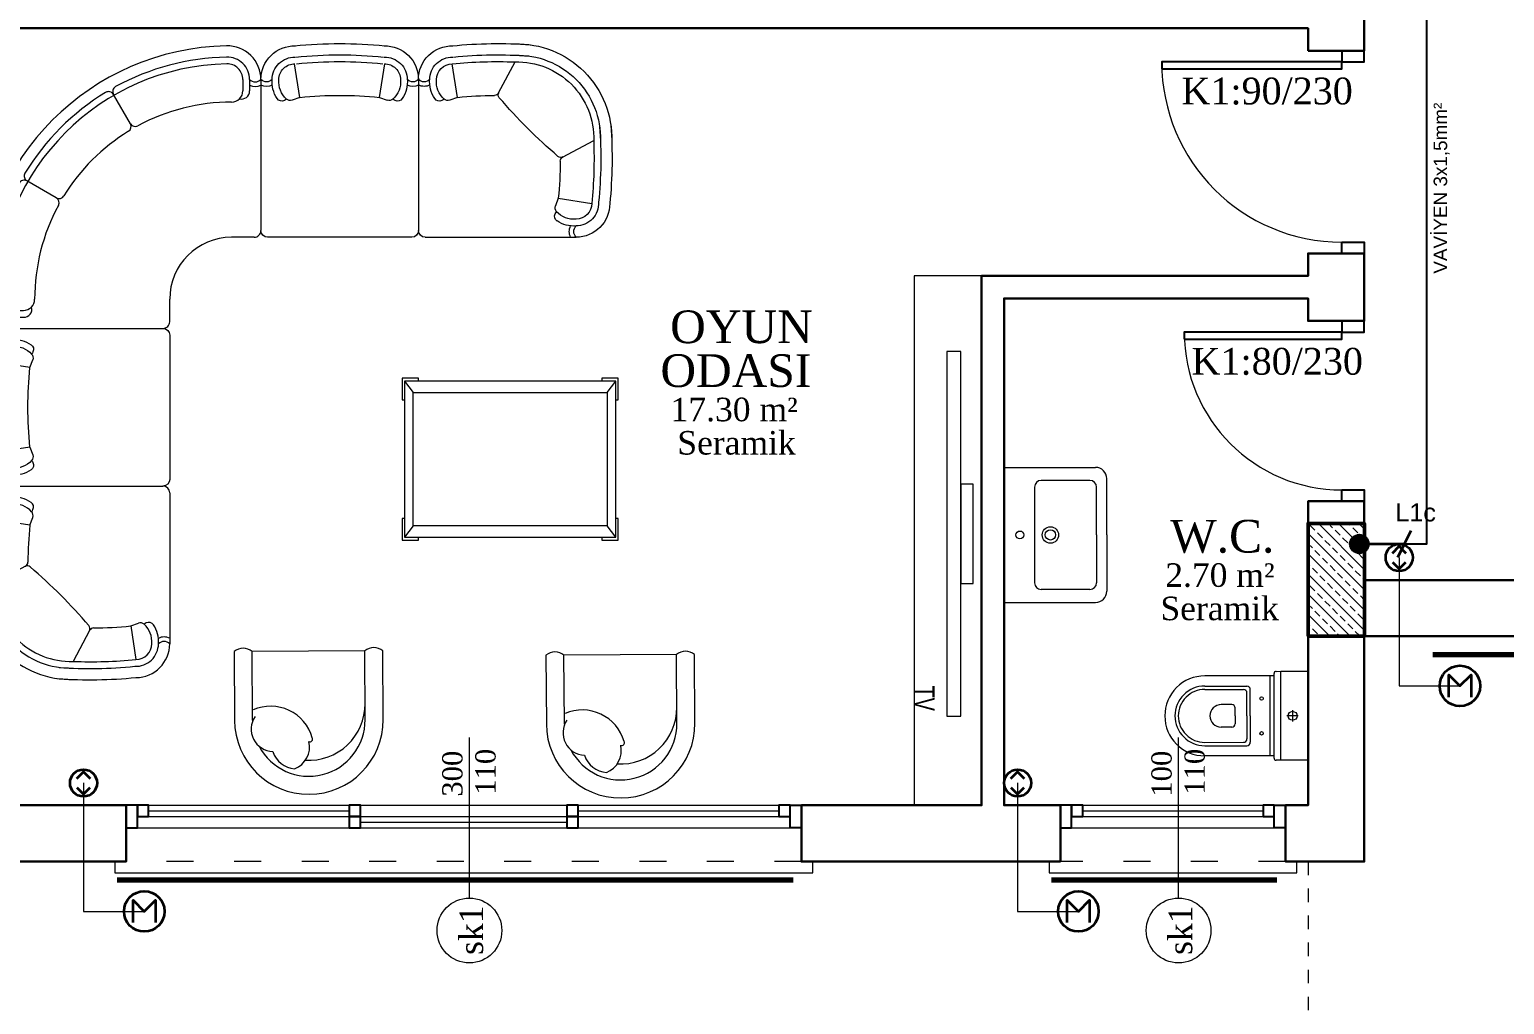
# Model space of a CAD drawing. Header units: centimetres. Extents: x 104975 to 122481, y -80380 to -76628.
# Drawn here: x 117638 to 118293, y -79378 to -78946 of the extents above; entities that cross this region are included whole.
import ezdxf
from ezdxf.enums import TextEntityAlignment as Align

# ---------------------------------------------------------------- set-up
doc = ezdxf.new("R2010")
doc.units = ezdxf.units.CM
doc.linetypes.add('ACAD_ISO03W100', pattern=[30, 12, -18])
doc.linetypes.add('KAPI ACILIS', pattern=[12, 6, -6])
for name, color, linetype, lineweight in [('000 DUVAR UPDATED', 30, 'Continuous', 35), ('00_DUVAR', 150, 'Continuous', 30), ('00_tefriş', 253, 'Continuous', 9), ('02 MERDIVEN IZDUSUM', 50, 'Continuous', 20), ('04 KA TAG', 171, 'Continuous', 18), ('04 PEN TAG', 71, 'Continuous', 18), ('04 pencere cam', 4, 'Continuous', 18), ('04 PENCERE DENIZLIK', 190, 'Continuous', 18), ('04 pencere kasa', 3, 'Continuous', 25), ('04 pencere plan', 2, 'Continuous', 18), ('COLUMN4', 3, 'Continuous', 50), ('tarama', 2, 'Continuous', 18), ('VK_ANAHTAR', 1, 'Continuous', 35), ('VK_AYDINLATMA_HATTI', 1, 'Continuous', 25), ('VK_PANJUR', 40, 'Continuous', 35), ('VK_PANJUR_HATTI', 40, 'Continuous', 18), ('VK_YAZI', 7, 'Continuous', 18), ('YAZI', 7, 'Continuous', 20)]:
    doc.layers.add(name, color=color, linetype=linetype, lineweight=lineweight)
doc.layers.add('grid_yazi', color=7, linetype='Continuous')
doc.styles.add('grid_yazi', font='arial.ttf', dxfattribs={"width": 0.7})
doc.styles.get("Standard").update_dxf_attribs({"font": 'times.ttf'})
doc.styles.add('VK', font='arial.ttf')

# ---------------------------------------------------------------- blocks, each defined once
blk = doc.blocks.new('oda ismi-flat-1-flat-2-flat-1')
at = {"layer": 'YAZI'}
for tag, height, p in [('ODAISMI', 25.9, (32.8, 3.2)), ('ODAISMI', 25.9, (32.8, -31.5)), ('METREKARE', 18.7, (32.6, -58.7)), ('MALZEME', 18.7, (34.4, -85.1))]:
    blk.add_attdef(tag, text='', height=height, dxfattribs=at).set_placement(p, align=Align.CENTER)
blk = doc.blocks.new('wc')
at = {"layer": '00_tefriş', "lineweight": 5}
for p, q in [((-56532.49, -36762.42), (-56532.49, -36801.92)), ((-56517.37, -36763.37), (-56517.37, -36800.87)), ((-56517.37, -36764.34), (-56486.62, -36764.34)), ((-56515.61, -36764.3), (-56515.61, -36799.8)), ((-56506.85, -36782.11), (-56506.85, -36770.35)), ((-56486.62, -36768.84), (-56505.35, -36768.85)), ((-56505.35, -36782.11), (-56505.35, -36771.85)), ((-56486.62, -36770.34), (-56503.85, -36770.35)), ((-56525.6, -36784.62), (-56525.6, -36779.62)), ((-56500.09, -36782.09), (-56500.09, -36778.59)), ((-56498.59, -36777.09), (-56493.94, -36777.09)), ((-56528.1, -36782.12), (-56523.1, -36782.12)), ((-56506.85, -36782.08), (-56506.85, -36793.83)), ((-56505.35, -36782.08), (-56505.35, -36792.33)), ((-56500.09, -36782.09), (-56500.09, -36785.6)), ((-56498.59, -36787.1), (-56493.94, -36787.1)), ((-56488.94, -36782.09), (-56488.94, -36782.1)), ((-56468.87, -36782.08), (-56468.87, -36782.09)), ((-56486.62, -36793.84), (-56503.85, -36793.83)), ((-56517.37, -36799.84), (-56486.62, -36799.84)), ((-56486.62, -36795.34), (-56505.35, -36795.33))]:
    blk.add_line(p, q, dxfattribs=at)
for points in [[(-56532.49, -36762.42), (-56520.37, -36762.42), (-56520.37, -36801.92), (-56532.49, -36801.92)], [(-56520.37, -36762.42), (-56518.37, -36762.37)], [(-56518.37, -36801.87), (-56520.37, -36801.92)]]:
    blk.add_lwpolyline(points, dxfattribs=at)
for centre, radius in [((-56511.87, -36774.34), 0.75), ((-56525.6, -36782.12), 2), ((-56511.87, -36789.81), 0.75)]:
    blk.add_circle(centre, radius, dxfattribs=at)
for centre, radius, start, end in [((-56518.37, -36763.37), 1, 0, 90), ((-56486.62, -36782.09), 17.75, 0, 90), ((-56505.35, -36770.35), 1.5, 90.0318, 180), ((-56503.85, -36771.85), 1.5, 90.0318, 180), ((-56486.62, -36782.09), 13.25, 44.98522, 90.06009), ((-56486.62, -36782.09), 11.75, 44.98522, 90.06009), ((-56486.62, -36782.09), 11.75, 359.93863, 44.98522), ((-56486.62, -36782.09), 13.25, 359.93863, 44.98522), ((-56498.59, -36778.59), 1.5, 90, 180), ((-56493.94, -36782.09), 5, 0, 90), ((-56498.59, -36785.6), 1.5, 180, 270), ((-56493.94, -36782.1), 5, 270, 0), ((-56486.62, -36782.09), 17.75, 270, 0), ((-56486.62, -36782.09), 11.75, 315.01478, 0.06137), ((-56486.62, -36782.09), 13.25, 315.01478, 0.06137), ((-56505.35, -36793.83), 1.5, 180, 269.9682), ((-56503.85, -36792.33), 1.5, 180, 269.9682), ((-56486.62, -36782.09), 11.75, 269.93991, 315.01478), ((-56486.62, -36782.09), 13.25, 269.93991, 315.01478), ((-56518.37, -36800.87), 1, 270, 0)]:
    blk.add_arc(centre, radius, start, end, dxfattribs=at)
blk = doc.blocks.new('eviye')
at = {"layer": '00_tefriş'}
for p, q in [((164326, -36793.9), (164326, -36834.5)), ((164386, -36793.9), (164326, -36793.9)), ((164386, -36793.9), (164386, -36834.5)), ((164377.2, -36807.4), (164334.8, -36807.4)), ((164331.8, -36832), (164331.8, -36810.4)), ((164380.2, -36832), (164380.2, -36810.4)), ((164356, -36839.5), (164331, -36839.5)), ((164356, -36835), (164334.8, -36835)), ((164356, -36835), (164377.2, -36835)), ((164356, -36839.5), (164381, -36839.5))]:
    blk.add_line(p, q, dxfattribs=at)
for centre, radius in [((164356, -36800.9), 1.75), ((164356, -36814.47), 3.65), ((164356.04, -36814.47), 2.3)]:
    blk.add_circle(centre, radius, dxfattribs=at)
for centre, radius, start, end in [((164334.8, -36810.4), 3, 90, 180), ((164377.2, -36810.4), 3, 0, 90), ((164334.8, -36832), 3, 180, 270), ((164377.2, -36832), 3, 270, 0), ((164331, -36834.5), 5, 180, 270), ((164381, -36834.5), 5, 270, 0)]:
    blk.add_arc(centre, radius, start, end, dxfattribs=at)
blk = doc.blocks.new('sdvfsfd')
at = {"layer": '00_tefriş'}
for p, q in [((60669.03, -20830.37), (60659.9, -20830.37)), ((60659.9, -20830.37), (60659.9, -20842.48)), ((60661.2, -20832.1), (60665.96, -20838.41)), ((60661.2, -20832.1), (60661.2, -20918.64)), ((60778.59, -20832.1), (60661.2, -20832.1)), ((60669.03, -20832.1), (60669.03, -20830.37)), ((60770.77, -20830.37), (60770.77, -20832.1)), ((60779.9, -20830.37), (60770.77, -20830.37)), ((60773.84, -20838.41), (60778.59, -20832.1)), ((60778.59, -20918.64), (60778.59, -20832.1)), ((60779.9, -20842.48), (60779.9, -20830.37)), ((60659.9, -20842.48), (60661.2, -20842.48)), ((60665.96, -20838.41), (60773.84, -20838.41)), ((60665.96, -20912.33), (60665.96, -20838.41)), ((60773.84, -20838.41), (60773.84, -20912.33)), ((60778.59, -20842.48), (60779.9, -20842.48)), ((60659.9, -20908.25), (60659.9, -20920.37)), ((60661.2, -20908.25), (60659.9, -20908.25)), ((60665.96, -20912.33), (60661.2, -20918.64)), ((60773.84, -20912.33), (60665.96, -20912.33)), ((60778.59, -20918.64), (60773.84, -20912.33)), ((60779.9, -20908.25), (60778.59, -20908.25)), ((60779.9, -20920.37), (60779.9, -20908.25)), ((60659.9, -20920.37), (60669.03, -20920.37)), ((60661.2, -20918.64), (60778.59, -20918.64)), ((60669.03, -20920.37), (60669.03, -20918.64)), ((60770.77, -20918.64), (60770.77, -20920.37)), ((60770.77, -20920.37), (60779.9, -20920.37))]:
    blk.add_line(p, q, dxfattribs=at)
blk = doc.blocks.new('A$C707258B2')
at = {"color": 0, "linetype": 'Continuous'}
for p, q in [((0.4042, 0.342), (1.0739, 0.342)), ((0.4042, 0.292), (0.4544, 0.292)), ((1.1039, 0.312), (1.1039, 0.212)), ((0.4042, 0.262), (0.4539, 0.262)), ((1.4789, -0.063), (1.3789, -0.063)), ((1.5089, -0.7628), (1.5089, -0.093)), ((0.5998, -0.2378), (0.4699, -0.3128)), ((0.9291, -0.5671), (0.8541, -0.697)), ((1.4289, -0.7628), (1.4289, -0.713)), ((1.4589, -0.7628), (1.4589, -0.7125))]:
    blk.add_line(p, q, dxfattribs=at)
for centre, radius, start, end in [((0.4042, 0.192), 0.15, 90, 181.17538), ((0.3779, 0.317), 0.0362, 316.39718, 43.60282), ((0.3679, 0.317), 0.0662, 337.82984, 22.17016), ((1.0739, 0.312), 0.03, 360, 90), ((0.4042, 0.192), 0.1, 90, 181.17538), ((0.4548, 0.2564), 0.0357, 345.42616, 90.55549), ((0.4042, 0.192), 0.07, 90, 181.17538), ((0.4539, 0.212), 0.05, 360, 90), ((1.3789, 0.212), 0.875, 180, 208.40825), ((1.3789, 0.212), 0.275, 180, 270), ((1.3789, 0.212), 1.125, 181.17538, 268.82462), ((1.3789, 0.212), 1.075, 181.17538, 208.63569), ((1.3789, 0.212), 1.045, 181.17538, 268.82462), ((1.4789, -0.093), 0.03, 360, 90), ((0.5873, -0.2162), 0.025, 300, 28.40825), ((0.6123, -0.2595), 0.025, 31.59175, 120), ((1.3789, 0.212), 0.875, 211.59175, 238.40825), ((0.4574, -0.2912), 0.025, 208.63569, 300), ((0.4824, -0.3345), 0.025, 120, 211.36431), ((1.3789, 0.212), 1.075, 211.36431, 238.63569), ((0.9075, -0.5546), 0.025, 330, 58.40825), ((0.9508, -0.5796), 0.025, 61.59175, 150), ((1.3789, 0.212), 0.875, 241.59175, 270), ((0.8324, -0.6845), 0.025, 238.63569, 330), ((0.8757, -0.7095), 0.025, 150, 241.36431), ((1.3789, -0.713), 0.05, 360, 90), ((1.4255, -0.7093), 0.0336, 354.63008, 109.38826), ((1.3789, 0.212), 1.075, 241.36431, 268.82462), ((1.3589, -0.7628), 0.15, 268.82462, 360), ((1.3589, -0.7628), 0.1, 268.82462, 360), ((1.3589, -0.7628), 0.07, 268.82462, 360), ((1.4839, -0.7988), 0.0662, 67.82984, 112.17016), ((1.4839, -0.789), 0.0362, 46.39718, 133.60282)]:
    blk.add_arc(centre, radius, start, end, dxfattribs=at)
blk = doc.blocks.new('part02')
at = {"color": 0, "linetype": 'Continuous'}
for p, q in [((0, -669.8), (0, 0)), ((30, 30), (699.8, 30)), ((620.9, -142.9), (608.5, -108.8)), ((620.9, -142.9), (769.8, -120)), ((640.4, -325.6), (778.2, -398.9)), ((172.9, -590.9), (138.8, -578.5)), ((172.9, -590.9), (150, -739.8)), ((355.6, -610.4), (428.9, -748.2))]:
    blk.add_line(p, q, dxfattribs=at)
for centre, radius, start, end in [((30, 0), 30, 90, 180), ((726, 5), 56.2, 153.6122, 206.66656), ((726, 5), 36.2, 136.39718, 223.60282), ((699.8, -120), 150, 0, 90), ((629.7, -62.8), 25, 123.91027, 207.03918), ((689.7, -152.2), 102.7, 84.38684, 137.99337), ((689.3, -151.3), 131.7, 85.43775, 123.98866), ((699.5, -120.6), 100.6, 357.50055, 89.85796), ((699.8, -120), 70, 0, 90), ((632, -100.2), 25, 137.99337, 200), ((654.8, -50), 53.2, 207.03918, 218.99828), ((-1228.2, -319.5), 2007.9, 357.73494, 5.70316), ((-1148.1, -320), 1957.9, 355.86566, 5.71646), ((-1148.1, -320), 2007.9, 355.81801, 5.71646), ((-1148.1, -320), 1777.9, 0.38365, 5.71646), ((632.4, -344.1), 20, 62, 130.6961), ((649.7, -308), 20, 180.38365, 242), ((2219.8, -2189.8), 2454.4, 130.6961, 139.3039), ((439.4, -409.4), 418.9, 268.21809, 1.78191), ((439.4, -409.4), 368.9, 268.21809, 1.78191), ((439.4, -409.4), 338.9, 268.21809, 1.78191), ((182.2, -659.7), 132.7, 146.08973, 185.61316), ((92.8, -599.7), 25, 62.96082, 146.08973), ((182.2, -659.7), 102.7, 132.00663, 185.61316), ((80, -624.8), 53.2, 51.00172, 62.96082), ((130.2, -602), 25, 70, 132.00663), ((374.1, -602.4), 20, 139.3039, 208), ((25, -696), 56.2, 63.33344, 116.3878), ((350, 1178.1), 1777.9, 264.28354, 269.61635), ((338, -619.7), 20, 28, 89.61635), ((25, -696), 36.2, 46.39718, 133.60282), ((150, -669.8), 150, 180, 271.17538), ((150, -669.8), 100, 180, 271.17538), ((150, -669.8), 70, 180, 270), ((349.5, 1258.2), 2007.9, 264.29684, 272.26506), ((350, 1178.1), 1957.9, 264.28354, 274.13434), ((350, 1178.1), 2007.9, 264.28354, 274.18199)]:
    blk.add_arc(centre, radius, start, end, dxfattribs=at)
blk = doc.blocks.new('part 01')
at = {"color": 0, "linetype": 'Continuous'}
for p, q in [((-669.8, 700), (0, 700)), ((30, 30), (30, 670)), ((-590.9, 527.1), (-739.8, 550)), ((-590.9, 527.1), (-578.5, 561.2)), ((-590.9, 172.9), (-739.8, 150)), ((-590.9, 172.9), (-578.5, 138.8)), ((-669.8, 0), (0, 0))]:
    blk.add_line(p, q, dxfattribs=at)
for centre, radius, start, end in [((-669.8, 550), 150, 90, 181.17538), ((-696, 675), 36.2, 316.39718, 43.60282), ((-705.9, 675), 66.2, 337.82984, 22.17016), ((0, 670), 30, 0, 90), ((-669.8, 550), 100, 90, 181.17538), ((-669.8, 550), 70, 90, 181.17538), ((-659.7, 517.8), 132.7, 56.08973, 95.61316), ((-659.7, 517.8), 102.7, 42.00663, 95.61316), ((-599.7, 607.2), 25, 332.96082, 56.08973), ((-624.8, 620), 53.2, 321.00172, 332.96082), ((1178.1, 350), 2007.9, 174.28354, 185.71646), ((1178.1, 350), 1957.9, 174.28354, 185.71646), ((1178.1, 350), 1927.9, 174.28354, 185.71646), ((1178.1, 350), 1777.9, 174.28354, 185.71646), ((-602, 569.8), 25, 340, 42.00663), ((-669.8, 150), 150, 178.82462, 270), ((-669.8, 150), 100, 178.82462, 270), ((-669.8, 150), 70, 178.82462, 270), ((-602, 130.2), 25, 317.99337, 20), ((-659.7, 182.2), 132.7, 264.38684, 303.91027), ((-659.7, 182.2), 102.7, 264.38684, 317.99337), ((-599.7, 92.8), 25, 303.91027, 27.03918), ((-624.8, 80), 53.2, 27.03918, 38.99828), ((-696, 25), 36.2, 316.39718, 43.60282), ((-705.9, 25), 66.2, 337.82984, 22.17016), ((0, 30), 30, 270, 0)]:
    blk.add_arc(centre, radius, start, end, dxfattribs=at)
blk = doc.blocks.new('sfvsfdvf')
at = {"layer": '00_tefriş'}
blk.add_line((100116.68, -78789.13), (100116.71, -78819.64), dxfattribs=at)
blk.add_lwpolyline([(100116.71, -78819.64, 0.369229), (100124.71, -78819.63), (100124.68, -78789.12, 1), (100058.68, -78789.18), (100058.71, -78819.69, 0.369229), (100066.71, -78819.68)], format="xyb", close=True, dxfattribs=at)
blk.add_lwpolyline([(100113.85, -78777.6, 0.785087), (100066.68, -78789.17), (100066.71, -78819.68)], format="xyb", dxfattribs=at)
for centre, radius, start, end in [((100091.68, -78796.22), 25, 86.34198, 180.05385), ((100101.7, -78777.15), 10.28, 110.53054, 193.35968), ((100097.11, -78778.77), 11.28, 18.64662, 85.00007), ((100107.28, -78785.17), 10.02, 325.85992, 87.00778), ((100091.22, -78780.62), 1.2, 66.25768, 209.37621), ((100108.81, -78775.97), 19.36, 195.71431, 292.98573), ((100091.68, -78789.15), 25, 0.05385, 1.14637)]:
    blk.add_arc(centre, radius, start, end, dxfattribs=at)
blk = doc.blocks.new('VK_vav')
h = blk.add_hatch(color=7)
edge = h.paths.add_edge_path()
edge.add_arc((0, 0), 4, 0, 360)
for p, q in [((0, 20), (-6, 23)), ((0, 0), (0, 20)), ((0, 20), (6, 17))]:
    blk.add_line(p, q)
blk.add_circle((0, 0), 4)
blk = doc.blocks.new('VK_motor')
blk.add_lwpolyline([(-5, -5), (-5, 5), (0, 0), (5, 5), (5, -5)])
blk.add_circle((0, 0), 9)
blk = doc.blocks.new('VK_updown')
for points in [[(-3, 2), (0, 5), (3, 2)], [(-3, -2), (0, -5), (3, -2)]]:
    blk.add_lwpolyline(points)
blk.add_circle((0, 0), 6)

msp = doc.modelspace()

# ---------------------------------------------------------------- hatches: boundary and pattern name
at = {"layer": 'tarama'}
h = msp.add_hatch(dxfattribs=at)
h.set_pattern_fill('ANSI33', color=256, angle=270)
h.set_pattern_definition([(315, (52881.249, -77.6675), (4.49012806, 4.49012806), []), (315, (52881.249, -82.1577), (4.49012806, 4.49012806), [3.175, -1.5875])])
h.paths.add_polyline_path([(118206.249, -79214.83), (118231.249, -79214.83), (118231.249, -79164.83), (118206.249, -79164.83)])

# ---------------------------------------------------------------- linework, layer by layer
at = {"layer": '00_DUVAR'}
for points in [[(118206.217, -78955), (118206.217, -78945), (117606.217, -78945), (117606.217, -79290), (117681.217, -79290), (117681.217, -79315), (117581.217, -79315), (117581.217, -78925), (117606.217, -78925), (117606.217, -78935)], [(117606.217, -78935), (118206.217, -78935), (118206.217, -78925), (118231.217, -78925), (118231.217, -78955), (118206.217, -78955)], [(118231.217, -79214.892), (118231.217, -79214.938), (118231.249, -79214.892)]]:
    msp.add_lwpolyline(points, dxfattribs=at)
for points in [[(118096.217, -79315), (117981.217, -79315), (117981.217, -79290), (118061.217, -79290), (118061.217, -79055), (118206.217, -79055), (118206.217, -79045), (118231.217, -79045), (118231.217, -79075), (118206.217, -79075), (118206.217, -79065), (118071.217, -79065), (118071.217, -79290), (118096.217, -79290)], [(118231.217, -79190), (118231.217, -79155), (118206.217, -79155), (118206.217, -79290), (118196.217, -79290), (118196.217, -79315), (118231.217, -79315), (118231.217, -79215), (118331.217, -79215), (118331.217, -79190)]]:
    msp.add_lwpolyline(points, close=True, dxfattribs=at)
at = {"layer": '00_tefriş'}
for p, q in [((118045.753, -79088.492), (118045.753, -79250.492)), ((118052.053, -79088.492), (118045.753, -79088.492)), ((118052.053, -79191.524), (118052.053, -79088.492)), ((118052.053, -79147.461), (118052.053, -79191.524)), ((118052.053, -79147.461), (118052.053, -79191.524)), ((118057.523, -79147.461), (118052.053, -79147.461)), ((118057.523, -79191.524), (118057.523, -79147.461)), ((118052.053, -79191.524), (118057.523, -79191.524)), ((118052.053, -79250.492), (118052.053, -79191.524)), ((118045.753, -79250.492), (118052.053, -79250.492))]:
    msp.add_line(p, q, dxfattribs=at)
msp.add_lwpolyline([(118061.217, -79055), (118031.217, -79055), (118031.217, -79290)], dxfattribs=at)
at = {"layer": '02 MERDIVEN IZDUSUM', "linetype": 'KAPI ACILIS'}
msp.add_lwpolyline([(118206.217, -79315), (118206.217, -79465.015)], dxfattribs=at)
at = {"layer": '04 PEN TAG'}
for p, q in [((117833.717, -79331.232), (117833.717, -79259.985)), ((118148.717, -79331.232), (118148.717, -79259.985))]:
    msp.add_line(p, q, dxfattribs=at)
for centre in [(117833.717, -79345.608), (118148.717, -79345.608)]:
    msp.add_circle(centre, 14.377, dxfattribs=at)
at = {"layer": '04 pencere cam'}
for q in [(118146.217, -79292.5), (118186.217, -79292.5)]:
    msp.add_line((118106.217, -79292.5), q, dxfattribs=at)
for points in [[(117691.217, -79292.5), (117780.371, -79292.5)], [(117882.024, -79292.5), (117971.217, -79292.5)], [(117785.371, -79297.5), (117877.024, -79297.5)]]:
    msp.add_lwpolyline(points, dxfattribs=at)
at = {"layer": '04 PENCERE DENIZLIK', "linetype": 'ACAD_ISO03W100'}
for p, q in [((117981.217, -79314.985), (117681.217, -79314.985)), ((118196.217, -79314.985), (118096.217, -79314.985))]:
    msp.add_line(p, q, dxfattribs=at)
at = {"layer": '04 PENCERE DENIZLIK'}
for points in [[(117676.217, -79314.985), (117676.217, -79319.985), (117981.217, -79319.985), (117986.217, -79319.985), (117986.217, -79314.985)], [(118091.217, -79314.985), (118091.217, -79319.985), (118196.217, -79319.985), (118201.217, -79319.985), (118201.217, -79314.985)]]:
    msp.add_lwpolyline(points, dxfattribs=at)
at = {"layer": '04 pencere kasa'}
for points in [[(118141.217, -78963), (118221.217, -78963), (118221.217, -78960), (118141.217, -78960)], [(118221.217, -78960), (118231.217, -78960), (118231.217, -78955), (118221.217, -78955)], [(118221.217, -79040), (118231.217, -79040), (118231.217, -79045), (118221.217, -79045)], [(118221.217, -79080), (118231.217, -79080), (118231.217, -79075), (118221.217, -79075)], [(118151.217, -79083), (118221.217, -79083), (118221.217, -79080), (118151.217, -79080)], [(118221.217, -79150), (118231.217, -79150), (118231.217, -79155), (118221.217, -79155)], [(117686.217, -79300), (117686.217, -79290), (117681.217, -79290), (117681.217, -79300)], [(117691.217, -79295), (117691.217, -79290), (117686.217, -79290), (117686.217, -79295)], [(117691.217, -79295), (117691.217, -79290), (117686.217, -79290), (117686.217, -79295)], [(117785.371, -79295), (117785.371, -79290), (117780.371, -79290), (117780.371, -79295)], [(117785.371, -79300), (117785.371, -79295), (117780.371, -79295), (117780.371, -79300)], [(117882.024, -79295), (117882.024, -79290), (117877.024, -79290), (117877.024, -79295)], [(117882.024, -79300), (117882.024, -79295), (117877.024, -79295), (117877.024, -79300)], [(117976.217, -79295), (117976.217, -79290), (117971.217, -79290), (117971.217, -79295)], [(117976.217, -79300), (117976.217, -79290), (117981.217, -79290), (117981.217, -79300)], [(118101.217, -79300), (118101.217, -79290), (118096.217, -79290), (118096.217, -79300)], [(118106.217, -79295), (118106.217, -79290), (118101.217, -79290), (118101.217, -79295)], [(118106.217, -79295), (118106.217, -79290), (118101.217, -79290), (118101.217, -79295)], [(118191.217, -79295), (118191.217, -79290), (118186.217, -79290), (118186.217, -79295)], [(118191.217, -79300), (118191.217, -79290), (118196.217, -79290), (118196.217, -79300)]]:
    msp.add_lwpolyline(points, close=True, dxfattribs=at)
at = {"layer": '04 pencere plan'}
for p, q in [((117681.217, -79290), (117981.217, -79290)), ((117691.217, -79295), (117971.217, -79295)), ((118096.217, -79290), (118196.217, -79290)), ((118106.217, -79295), (118186.217, -79295)), ((117681.217, -79300), (117981.217, -79300)), ((118096.217, -79300), (118196.217, -79300))]:
    msp.add_line(p, q, dxfattribs=at)
for centre, radius in [((118221.217, -78960), 80), ((118221.217, -79080), 70)]:
    msp.add_arc(centre, radius, 180, 270, dxfattribs=at)
at = {"layer": 'COLUMN4', "color": 6}
msp.add_lwpolyline([(118206.249, -79214.892), (118231.249, -79214.892), (118231.249, -79164.892), (118206.249, -79164.892)], close=True, dxfattribs=at)
at = {"layer": 'VK_AYDINLATMA_HATTI'}
msp.add_lwpolyline([(118229, -79174), (118259, -79174), (118259, -78648), (118226, -78648), (118226, -78608)], dxfattribs=at)
at = {"layer": 'VK_PANJUR', "lineweight": 70}
for p, q in [((118261.704, -79223.03), (118323.051, -79223.03)), ((117677.301, -79323.121), (117977.574, -79323.121)), ((118092.195, -79323.121), (118192.286, -79323.121))]:
    msp.add_line(p, q, dxfattribs=at)
at = {"layer": 'VK_PANJUR_HATTI'}
for points in [[(118246.704, -79180.03), (118246.704, -79237.03), (118273.704, -79237.03)], [(117662.301, -79280.121), (117662.301, -79337.121), (117689.301, -79337.121)], [(118077.195, -79280.121), (118077.195, -79337.121), (118104.195, -79337.121)]]:
    msp.add_lwpolyline(points, dxfattribs=at)

# ---------------------------------------------------------------- block references
at = {"layer": '000 DUVAR UPDATED'}
ref = msp.add_blockref('oda ismi-flat-1-flat-2-flat-1', (117971.295, -79086.644), dxfattribs=dict(at, xscale=-0.5599999999999999, yscale=0.5599999999999999, zscale=0.5599999999999999))
ref.add_attrib('METREKARE', '17.30 m²', dxfattribs={"layer": 'YAZI', "height": 10.4509}).set_placement((117951.315, -79119.51), align=Align.CENTER)
ref.add_attrib('MALZEME', 'Seramik', dxfattribs={"layer": 'YAZI', "height": 10.4509}).set_placement((117952.364, -79134.309), align=Align.CENTER)
ref.add_attrib('ODAISMI', 'ODASI', dxfattribs={"layer": 'YAZI', "height": 14.5152}).set_placement((117952.051, -79104.292), align=Align.CENTER)
ref.add_attrib('ODAISMI', 'OYUN', dxfattribs={"layer": 'YAZI', "height": 14.5152}).set_placement((117954.545, -79084.833), align=Align.CENTER)
ref = msp.add_blockref('oda ismi-flat-1-flat-2-flat-1', (118185.892, -79160.169), dxfattribs=dict(at, xscale=-0.5599999999999999, yscale=0.5599999999999999, zscale=0.5599999999999999))
ref.add_attrib('METREKARE', '2.70 m²', dxfattribs={"layer": 'YAZI', "height": 10.4509}).set_placement((118167.095, -79193.034), align=Align.CENTER)
ref.add_attrib('MALZEME', 'Seramik', dxfattribs={"layer": 'YAZI', "height": 10.4509}).set_placement((118166.961, -79207.834), align=Align.CENTER)
ref.add_attrib('ODAISMI', 'W.C.', dxfattribs={"layer": 'YAZI', "height": 14.5152}).set_placement((118168.113, -79177.817), align=Align.CENTER)
at = {"layer": '00_DUVAR', "rotation": 180.2497050005105}
for p in [(218196.494, -157604.32), (218334.989, -157605.958)]:
    msp.add_blockref('sfvsfdvf', p, dxfattribs=at)
at = {"layer": '00_DUVAR', "lineweight": 20, "rotation": 180}
msp.add_blockref('wc', (61673.73, -116032.418), dxfattribs=at)
at = {"layer": '00_tefriş'}
for name, p, xscale, yscale, zscale, rotation in [('A$C707258B2', (117706.891, -78927.425), 100, 100, 100, 270.0000000000032), ('part 01', (117811.093, -79034.82), -0.1, 0.1, 0.1, 90), ('part02', (117811.093, -79034.82), -0.1, 0.1, 0.1, 180), ('part 01', (117697.593, -79078.32), -0.1, 0.1, 0.1, 180), ('part02', (117697.593, -79148.32), 0.1, 0.1, 0.1, 270.0000000000032)]:
    msp.add_blockref(name, p, dxfattribs=dict(at, xscale=xscale, yscale=yscale, zscale=zscale, rotation=rotation))
at = {"layer": '00_tefriş', "xscale": 0.8, "yscale": 0.8, "zscale": 0.8}
msp.add_blockref('sdvfsfd', (69275.902, -62436.076), dxfattribs=at)
at = {"layer": '00_tefriş', "rotation": 90}
msp.add_blockref('eviye', (81277.317, -243526), dxfattribs=at)
at = {"layer": 'VK_ANAHTAR', "rotation": 270}
msp.add_blockref('VK_vav', (118229, -79174), dxfattribs=at)
at = {"layer": 'VK_PANJUR'}
for name, p in [('VK_updown', (118246.704, -79180.03)), ('VK_motor', (118273.704, -79237.03)), ('VK_updown', (117662.301, -79280.121)), ('VK_updown', (118077.195, -79280.121)), ('VK_motor', (117689.301, -79337.121)), ('VK_motor', (118104.195, -79337.121))]:
    msp.add_blockref(name, p, dxfattribs=at)

# ---------------------------------------------------------------- texts
at = {"layer": '04 KA TAG', "width": 0.990646}
for s, p in [('K1:90/230', (118226.096, -78978.837)), ('K1:80/230', (118230.596, -79098.837))]:
    msp.add_text(s, height=11.8878, dxfattribs=at).set_placement(p, align=Align.RIGHT)
at = {"layer": '04 PEN TAG', "color": 3}
for s, p in [('300', (117830.631, -79286.191)), ('100', (118145.631, -79286.191))]:
    msp.add_text(s, height=9, rotation=90, dxfattribs=at).set_placement(p)
at = {"layer": '04 PEN TAG', "color": 1}
for p in [(117845.332, -79275.132), (118160.332, -79275.132)]:
    msp.add_text('110', height=9, rotation=90, dxfattribs=at).set_placement(p, align=Align.CENTER)
at = {"layer": '04 PEN TAG', "color": 5}
for p in [(117834.281, -79345.464), (118149.281, -79345.464)]:
    msp.add_text('sk1', height=10.5, rotation=90, dxfattribs=at).set_placement(p, align=Align.MIDDLE)
at = {"layer": 'grid_yazi', "style": 'grid_yazi', "width": 0.7}
msp.add_text('TV', height=9, rotation=270, dxfattribs=at).set_placement((118031.321, -79236.865))
at = {"layer": 'VK_YAZI', "style": 'VK'}
msp.add_text('VAVİYEN 3x1,5mm²', height=6, rotation=90, dxfattribs=at).set_placement((118265, -79054), align=Align.MIDDLE_LEFT)
msp.add_text('L1c', height=8, dxfattribs=at).set_placement((118245, -79160), align=Align.MIDDLE_LEFT)

doc.saveas('drawing.dxf')
